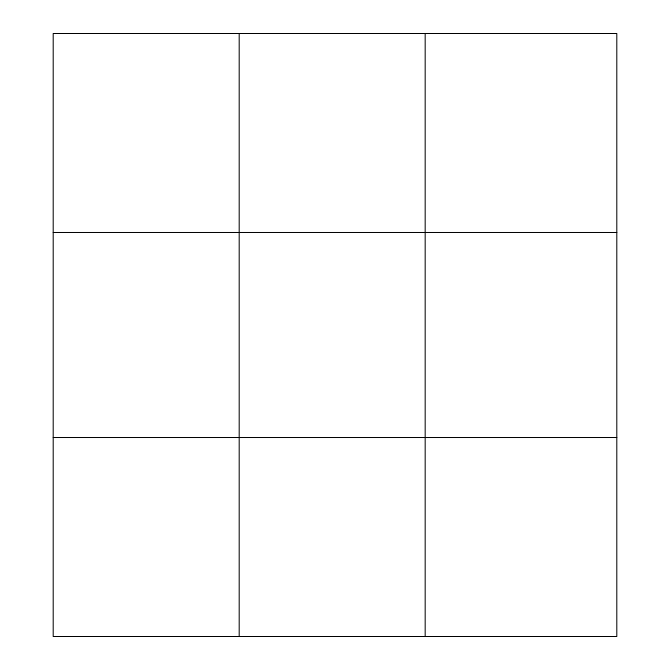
<?xml version="1.0" encoding="UTF-8"?>
<svg xmlns="http://www.w3.org/2000/svg" width="670" height="670" viewBox="0 0 670 670"><rect width="100%" height="100%" fill="white"/><g stroke="black" fill="none" stroke-linecap="round" stroke-linejoin="round"><path stroke-width="1" d="M239.19 636.5L239.19 33.5M425.174 636.5L425.174 33.5M616.802 232.49L616.802 33.5L53.198 33.5L53.198 636.5L616.802 636.5L616.802 232.49L53.198 232.49M53.198 437.51L616.802 437.51"/></g></svg>
